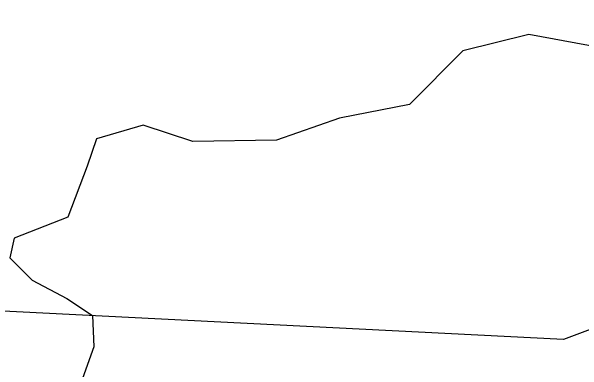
# Model space of a CAD drawing. Header units: inches. Extents: x 653559 to 669309, y 7245317 to 7256454.
# Drawn here: x 657475.1 to 657750.5, y 7247668.4 to 7247841.4 of the extents above; entities that cross this region are included whole.
import ezdxf

# ---------------------------------------------------------------- set-up
doc = ezdxf.new("R2010")
doc.units = ezdxf.units.IN
doc.header["$MEASUREMENT"] = 0
doc.layers.add('Perimetral', color=190, linetype='Continuous')
doc.layers.add('Reserva', color=92, linetype='Continuous')

msp = doc.modelspace()

# ---------------------------------------------------------------- linework, layer by layer
at = {"layer": 'Perimetral', "color": 200}
msp.add_polyline3d([(659144.57, 7248209.18, 0), (657741.32, 7247683.45, 0), (656870.4, 7247727.32, 0), (656094.93, 7247152.32, 0), (655644.01, 7247048.1, 0), (655632.95, 7246936.61, 0), (655650.79, 7246789.02, 0), (655630.98, 7246669.88, 0), (655636.31, 7246617.76, 0), (655813.63, 7245941.26, 0), (655985.29, 7246011.9, 0), (656173.86, 7246099.65, 0), (656194.49, 7246071.11, 0), (656180.54, 7245958.97, 0), (656147.65, 7245877.93, 0), (656073.71, 7245732.02, 0), (656147.27, 7245725.28, 0), (656689.77, 7245811.04, 0), (658274.51, 7246688.88, 0), (658511.69, 7246627.38, 0), (658774.09, 7246779.08, 0), (658953.13, 7247036.61, 0)], dxfattribs=at)
at = {"layer": 'Reserva', "transparency": 33554613}
msp.add_lwpolyline([(657782.06, 7247819.73), (657724.51, 7247830.32), (657692.76, 7247822.38), (657666.97, 7247796.58), (657633.23, 7247789.97), (657602.8, 7247779.38), (657562.45, 7247778.72), (657538.64, 7247786.66), (657516.15, 7247780.05), (657511.52, 7247766.82), (657502.26, 7247742.34), (657476.33, 7247732.16), (657474.35, 7247722.63), (657485.06, 7247711.92), (657501.73, 7247703.18), (657514.12, 7247694.89), (657514.83, 7247679.77), (657508.48, 7247662.31), (657483.87, 7247641.27), (657468.4, 7247636.91)], dxfattribs=at)

doc.saveas('drawing.dxf')
